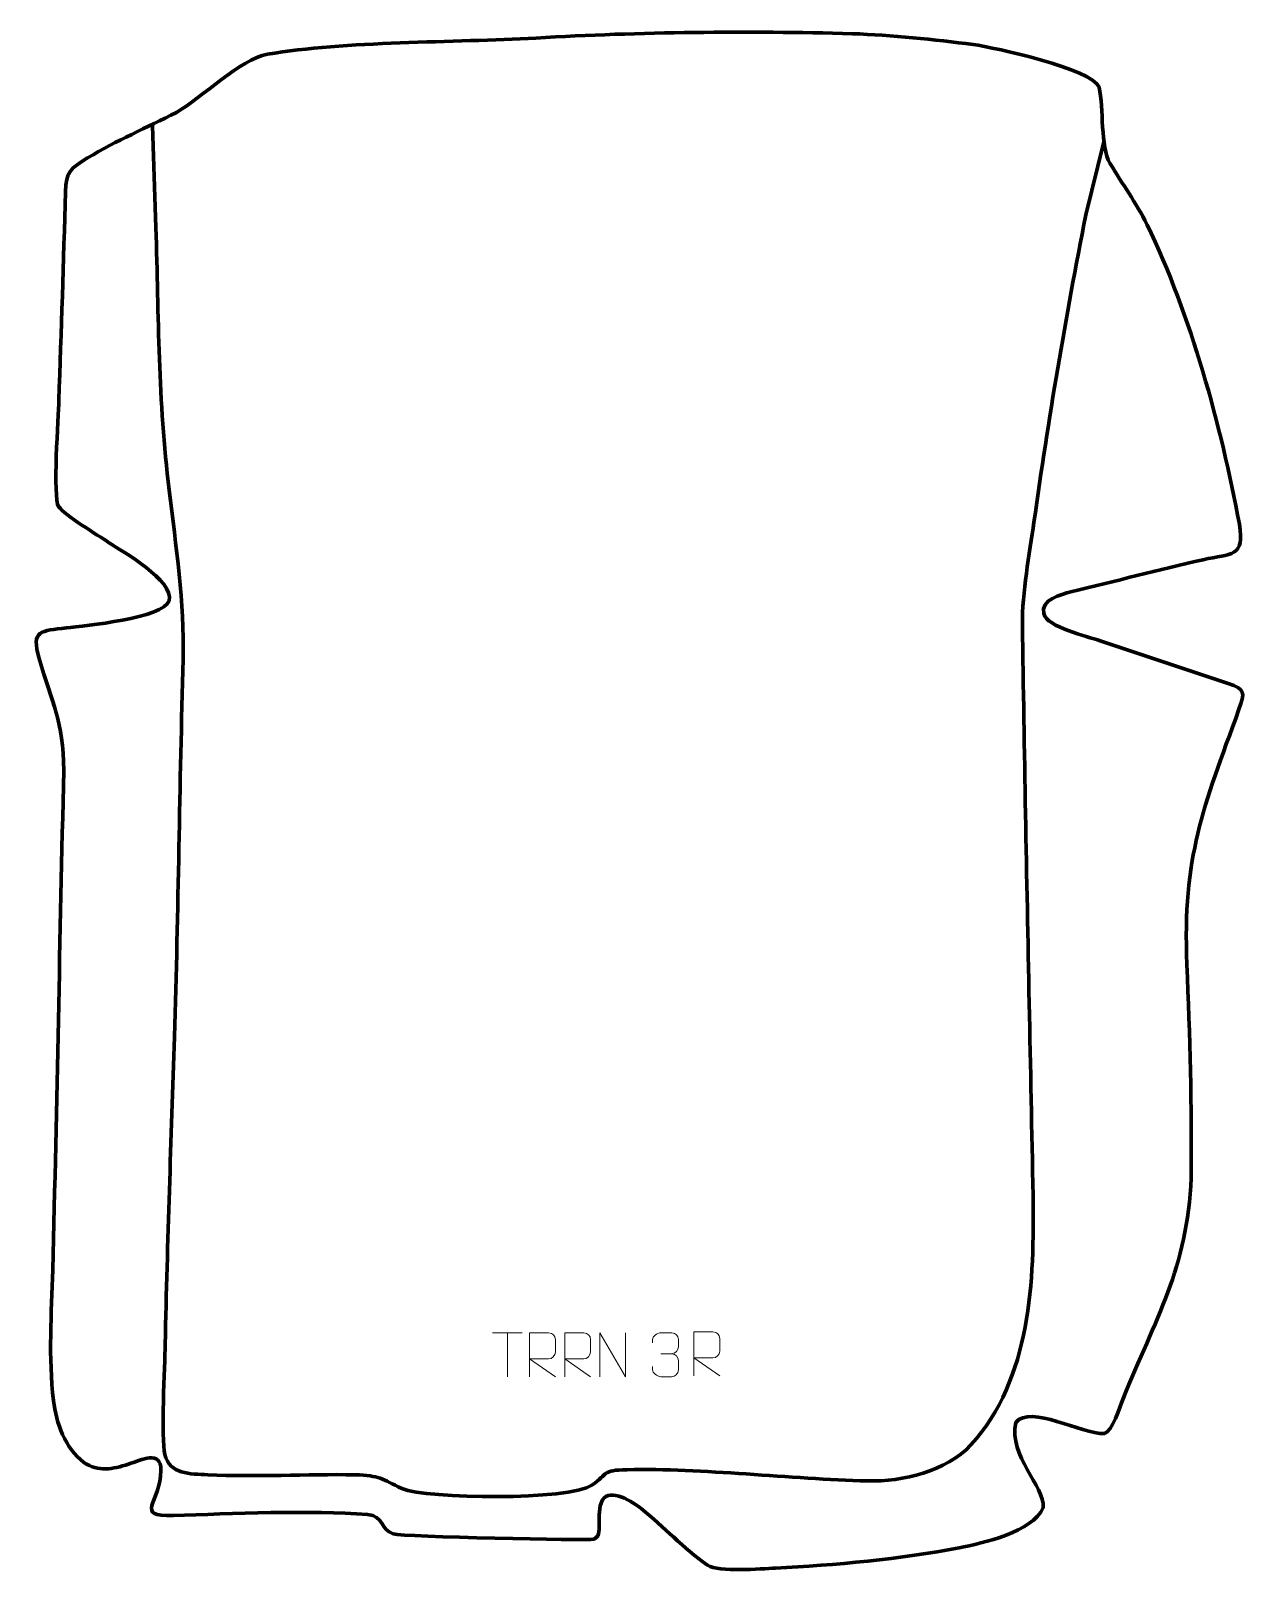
# Model space of a CAD drawing. Header units: millimetres. Extents: x -327 to 364, y -372 to 506.
import ezdxf

# ---------------------------------------------------------------- set-up
doc = ezdxf.new("R2010")
doc.units = ezdxf.units.MM
doc.header["$MEASUREMENT"] = 0
for name, color, linetype in [('layer 1', 7, 'Continuous'), ('layer 2', 7, 'Continuous'), ('layer 3', 7, 'Continuous')]:
    doc.layers.add(name, color=color, linetype=linetype)

msp = doc.modelspace()

# ---------------------------------------------------------------- linework, layer by layer
at = {"layer": 'layer 1', "color": 250, "lineweight": 9}
for points in [[(-64.4906, -235.7373), (-64.4906, -235.7373), (-47.5034, -235.7373), (-47.5034, -235.7373)], [(-55.9968, -260.6673), (-55.9968, -260.6673), (-55.9968, -235.7138), (-55.9968, -235.7138)], [(31.3481, -247.6433), (31.3481, -247.6433), (37.5445, -247.6433), (37.5445, -247.6433)]]:
    msp.add_open_spline(points, degree=3, dxfattribs=at)
for points, knots in [([(-43.3291, -260.6673), (-43.3291, -260.6673), (-43.3291, -235.7138), (-43.3291, -235.7138), (-43.3291, -235.7138), (-39.7343, -235.7138), (-36.1388, -235.7138), (-32.5436, -235.7138), (-32.5436, -235.7138), (-30.2183, -235.7515), (-28.661, -237.2415), (-28.6651, -239.6079), (-28.6651, -239.6079), (-28.6655, -241.6434), (-28.6655, -244.7028), (-28.6651, -246.7388), (-28.6651, -246.7388), (-28.6716, -248.6143), (-30.4839, -250.5561), (-32.4934, -250.5752), (-32.4934, -250.5752), (-32.4934, -250.5752), (-43.3291, -250.5752), (-43.3291, -250.5752), (-43.3291, -250.5752), (-43.3291, -250.5752), (-28.6744, -260.6673), (-28.6744, -260.6673)], [0, 0, 0, 0, 0.125, 0.125, 0.125, 0.125, 0.25, 0.25, 0.25, 0.25, 0.375, 0.375, 0.375, 0.375, 0.5, 0.5, 0.5, 0.5, 0.625, 0.625, 0.625, 0.625, 0.75, 0.75, 0.75, 0.75, 1, 1, 1, 1]), ([(-23.3291, -260.6673), (-23.3291, -260.6673), (-23.3291, -235.7138), (-23.3291, -235.7138), (-23.3291, -235.7138), (-19.7343, -235.7138), (-16.1388, -235.7138), (-12.5436, -235.7138), (-12.5436, -235.7138), (-10.2183, -235.7515), (-8.661, -237.2415), (-8.6651, -239.6079), (-8.6651, -239.6079), (-8.6655, -241.6434), (-8.6655, -244.7028), (-8.6651, -246.7388), (-8.6651, -246.7388), (-8.6716, -248.6143), (-10.4839, -250.5561), (-12.4934, -250.5752), (-12.4934, -250.5752), (-12.4934, -250.5752), (-23.3291, -250.5752), (-23.3291, -250.5752), (-23.3291, -250.5752), (-23.3291, -250.5752), (-8.6744, -260.6673), (-8.6744, -260.6673)], [0, 0, 0, 0, 0.125, 0.125, 0.125, 0.125, 0.25, 0.25, 0.25, 0.25, 0.375, 0.375, 0.375, 0.375, 0.5, 0.5, 0.5, 0.5, 0.625, 0.625, 0.625, 0.625, 0.75, 0.75, 0.75, 0.75, 1, 1, 1, 1]), ([(-3.3244, -260.6673), (-3.3244, -260.6673), (-3.3244, -235.7138), (-3.3244, -235.7138), (-3.3244, -235.7138), (-3.3244, -235.7138), (11.3304, -260.6673), (11.3304, -260.6673), (11.3304, -260.6673), (11.3304, -260.6673), (11.3304, -235.7138), (11.3304, -235.7138)], [0, 0, 0, 0, 0.25, 0.25, 0.25, 0.25, 0.5, 0.5, 0.5, 0.5, 1, 1, 1, 1]), ([(26.6384, -241.3981), (26.6384, -241.3981), (26.6384, -239.5409), (26.6384, -239.5409), (26.6384, -239.5409), (26.6241, -237.799), (29.2886, -235.6809), (31.3477, -235.7036), (31.3477, -235.7036), (33.4118, -235.7036), (35.4758, -235.7036), (37.5395, -235.7036), (37.5395, -235.7036), (39.734, -235.6948), (41.3323, -237.5416), (41.3767, -239.4537), (41.3767, -239.4537), (41.3763, -240.8888), (41.3763, -242.3239), (41.3767, -243.7594), (41.3767, -243.7594), (41.3281, -245.4129), (39.7255, -247.6429), (37.5272, -247.6329), (37.5272, -247.6329), (39.7309, -247.6441), (41.3389, -249.4473), (41.3929, -251.5068), (41.3929, -251.5068), (41.3925, -253.2915), (41.3925, -255.0762), (41.3929, -256.8613), (41.3929, -256.8613), (41.403, -258.9227), (39.3481, -260.6858), (37.5272, -260.6777), (37.5272, -260.6777), (35.4619, -260.6774), (33.3967, -260.6774), (31.3311, -260.6777), (31.3311, -260.6777), (29.1625, -260.6662), (26.6315, -258.266), (26.6129, -256.8042), (26.6129, -256.8042), (26.6129, -256.8042), (26.6129, -254.8956), (26.6129, -254.8956)], [0, 0, 0, 0, 0.07692308, 0.07692308, 0.07692308, 0.07692308, 0.15384615, 0.15384615, 0.15384615, 0.15384615, 0.23076923, 0.23076923, 0.23076923, 0.23076923, 0.30769231, 0.30769231, 0.30769231, 0.30769231, 0.38461538, 0.38461538, 0.38461538, 0.38461538, 0.46153846, 0.46153846, 0.46153846, 0.46153846, 0.53846154, 0.53846154, 0.53846154, 0.53846154, 0.61538462, 0.61538462, 0.61538462, 0.61538462, 0.69230769, 0.69230769, 0.69230769, 0.69230769, 0.76923077, 0.76923077, 0.76923077, 0.76923077, 0.84615385, 0.84615385, 0.84615385, 0.84615385, 1, 1, 1, 1]), ([(50.2124, -260.12), (50.2124, -260.12), (50.2124, -235.1665), (50.2124, -235.1665), (50.2124, -235.1665), (53.8072, -235.1665), (57.4027, -235.1665), (60.9979, -235.1665), (60.9979, -235.1665), (63.3232, -235.2042), (64.8805, -236.6942), (64.8764, -239.0606), (64.8764, -239.0606), (64.876, -241.0961), (64.876, -244.1555), (64.8764, -246.1915), (64.8764, -246.1915), (64.8699, -248.067), (63.0576, -250.0088), (61.0481, -250.0279), (61.0481, -250.0279), (61.0481, -250.0279), (50.2124, -250.0279), (50.2124, -250.0279), (50.2124, -250.0279), (50.2124, -250.0279), (64.8671, -260.12), (64.8671, -260.12)], [0, 0, 0, 0, 0.125, 0.125, 0.125, 0.125, 0.25, 0.25, 0.25, 0.25, 0.375, 0.375, 0.375, 0.375, 0.5, 0.5, 0.5, 0.5, 0.625, 0.625, 0.625, 0.625, 0.75, 0.75, 0.75, 0.75, 1, 1, 1, 1])]:
    msp.add_open_spline(points, degree=3, knots=knots, dxfattribs=at)
at = {"layer": 'layer 2', "color": 142, "lineweight": 158}
msp.add_open_spline([(-257.8981, 451.7281), (-257.8981, 451.7281), (-255.9853, 393.8037), (-255.9853, 393.8037), (-255.9853, 393.8037), (-254.5467, 342.8857), (-254.6897, 295.1602), (-248.5234, 244.2811), (-248.5234, 244.2811), (-244.6471, 212.2974), (-239.8513, 180.3321), (-240.4851, 148.0251), (-240.4851, 148.0251), (-242.6516, 76.341), (-243.1799, 4.6669), (-245.477, -67.0809), (-245.477, -67.0809), (-247.3264, -125.4029), (-249.5647, -183.8051), (-250.7316, -242.1395), (-250.7316, -242.1395), (-250.9931, -254.3101), (-253.1895, -296.0094), (-250.964, -304.9157), (-250.964, -304.9157), (-248.0535, -316.5634), (-236.6129, -315.9864), (-226.4792, -316.4938), (-226.4792, -316.4938), (-199.4806, -317.8458), (-170.1864, -316.0993), (-142.7322, -316.5335), (-142.7322, -316.5335), (-128.3456, -317.0156), (-127.7151, -318.8378), (-115.9821, -324.338), (-115.9821, -324.338), (-102.1298, -330.4324), (-20.6354, -331.2128), (-7.8677, -322.4517), (-7.8677, -322.4517), (1.9145, -315.7393), (-2.7128, -313.9498), (12.205, -313.6432), (12.205, -313.6432), (54.5393, -312.7729), (105.1032, -318.9198), (149.0539, -320.0205), (149.0539, -320.0205), (169.4409, -320.531), (193.4209, -314.6746), (207.8889, -299.509), (207.8889, -299.509), (242.0158, -262.3123), (244.0534, -205.2665), (243.2232, -157.532), (243.2232, -157.532), (242.5598, -121.0468), (241.7624, -84.5368), (241.0407, -48.049), (241.0407, -48.049), (239.605, 23.8896), (238.1959, 95.8275), (237.178, 167.7734), (237.178, 167.7734), (236.9289, 185.4811), (241.2239, 208.0946), (243.7529, 226.0619), (243.7529, 226.0619), (252.0357, 284.9062), (261.7516, 342.6335), (273.2245, 400.9154), (273.2245, 400.9154), (273.2245, 400.9154), (283.5784, 442.5694), (283.5784, 442.5694)], degree=3, knots=[0, 0, 0, 0, 0.05, 0.05, 0.05, 0.05, 0.1, 0.1, 0.1, 0.1, 0.15, 0.15, 0.15, 0.15, 0.2, 0.2, 0.2, 0.2, 0.25, 0.25, 0.25, 0.25, 0.3, 0.3, 0.3, 0.3, 0.35, 0.35, 0.35, 0.35, 0.4, 0.4, 0.4, 0.4, 0.45, 0.45, 0.45, 0.45, 0.5, 0.5, 0.5, 0.5, 0.55, 0.55, 0.55, 0.55, 0.6, 0.6, 0.6, 0.6, 0.65, 0.65, 0.65, 0.65, 0.7, 0.7, 0.7, 0.7, 0.75, 0.75, 0.75, 0.75, 0.8, 0.8, 0.8, 0.8, 0.85, 0.85, 0.85, 0.85, 0.9, 0.9, 0.9, 0.9, 1, 1, 1, 1], dxfattribs=at)
at = {"layer": 'layer 3', "color": 242, "lineweight": 158}
msp.add_open_spline([(-311.2536, 295.2308), (-309.9546, 334.9111), (-308.5489, 374.4189), (-307.5377, 414.1207), (-307.5377, 414.1207), (-307.2407, 425.7853), (-304.514, 427.3061), (-294.8928, 433.38), (-294.8928, 433.38), (-278.2775, 443.5792), (-261.3227, 450.4073), (-244.3627, 459.3678), (-244.3627, 459.3678), (-229.3013, 467.9372), (-208.392, 489.5531), (-192.4676, 492.4425), (-192.4676, 492.4425), (-148.7143, 500.0616), (-86.0094, 499.0139), (-39.851, 501.7088), (-39.851, 501.7088), (20.1967, 505.2073), (80.3072, 505.7945), (140.4218, 504.1607), (140.4218, 504.1607), (162.5078, 503.3643), (187.1804, 500.785), (209.1737, 498.029), (209.1737, 498.029), (221.5103, 496.2048), (276.6601, 484.2863), (280.8401, 473.6594), (280.8401, 473.6594), (283.5038, 461.652), (281.4456, 439.6451), (286.9718, 430.4086), (286.9718, 430.4086), (294.4619, 418.0365), (301.4415, 408.6298), (308.205, 395.3756), (308.205, 395.3756), (333.0897, 343.6203), (350.1843, 281.2182), (360.6735, 224.7952), (360.6735, 224.7952), (363.797, 205.9379), (356.1461, 208.1262), (340.0351, 204.5975), (340.0351, 204.5975), (314.8909, 198.9896), (289.8014, 192.2486), (264.6883, 186.2397), (264.6883, 186.2397), (259.2565, 184.94), (247.3597, 181.791), (249.2853, 173.8886), (249.2853, 173.8886), (251.1525, 166.2256), (273.9556, 160.9165), (281.3981, 158.4166), (281.3981, 158.4166), (305.6533, 150.2735), (329.9076, 142.1105), (354.2273, 134.1658), (354.2273, 134.1658), (363.9561, 130.9876), (363.8587, 128.8828), (360.4408, 119.3928), (360.4408, 119.3928), (340.1498, 63.6461), (328.2055, 35.2189), (330.8193, -25.8863), (330.8193, -25.8863), (332.4685, -66.2059), (333.7457, -107.0585), (333.1859, -147.4021), (333.1859, -147.4021), (331.2142, -198.9698), (312.7376, -227.6071), (294.3874, -273.629), (294.3874, -273.629), (292.7807, -277.7713), (288.1953, -292.0239), (283.8544, -293.0719), (283.8544, -293.0719), (270.8326, -293.501), (241.6422, -276.2015), (233.4583, -286.8201), (233.4583, -286.8201), (229.1146, -306.2207), (249.9153, -322.6922), (249.0227, -335.2574), (249.0227, -335.2574), (242.8749, -349.1801), (215.0149, -355.3529), (201.103, -358.2), (201.103, -358.2), (168.44, -364.4161), (129.9824, -368.0928), (96.6744, -369.693), (96.6744, -369.693), (88.1962, -370.1162), (64.5498, -372.0055), (57.9338, -368.0332), (57.9338, -368.0332), (43.7527, -358.0294), (33.3601, -346.4127), (20.1812, -335.767), (20.1812, -335.767), (15.8556, -332.2727), (2.3688, -323.3717), (-1.9339, -331.1724), (-1.9339, -331.1724), (-6.0845, -338.6973), (-0.8618, -351.7569), (-6.957, -353.2193), (-6.957, -353.2193), (-10.2825, -354.0172), (-115.2394, -351.9491), (-120.9925, -350.1676), (-120.9925, -350.1676), (-127.8723, -348.0374), (-126.3963, -339.8541), (-135.5663, -339.1343), (-135.5663, -339.1343), (-167.881, -336.5976), (-213.3795, -338.6985), (-246.083, -339.7518), (-246.083, -339.7518), (-268.9653, -340.5115), (-253.3874, -332.339), (-253.1614, -314.0476), (-253.1614, -314.0476), (-253.0144, -302.1618), (-264.4089, -308.1749), (-271.657, -310.4811), (-271.657, -310.4811), (-280.7383, -313.3705), (-288.6538, -315.1623), (-297.0157, -309.468), (-297.0157, -309.468), (-307.8402, -301.1403), (-312.7139, -287.405), (-314.2954, -274.334), (-314.2954, -274.334), (-317.2766, -249.692), (-315.4774, -224.5977), (-314.7856, -199.8582), (-314.7856, -199.8582), (-312.2509, -105.0777), (-310.7868, -10.272), (-308.4661, 84.514), (-308.4661, 84.514), (-308.701, 112.9356), (-315.105, 122.6807), (-322.4827, 148.3104), (-322.4827, 148.3104), (-327.2181, 164.761), (-321.5285, 164.0073), (-306.8932, 165.751), (-306.8932, 165.751), (-296.5713, 166.9524), (-251.746, 171.2488), (-248.5117, 181.1989), (-248.5117, 181.1989), (-245.9672, 193.1013), (-274.2087, 208.5939), (-282.9307, 214.45), (-282.9307, 214.45), (-288.8136, 218.3703), (-308.2333, 230.1561), (-311.3942, 234.8079), (-311.3942, 234.8079), (-314.8255, 239.8576), (-311.532, 286.5479), (-311.2536, 295.2308)], degree=3, knots=[0, 0, 0, 0, 0.02222222, 0.02222222, 0.02222222, 0.02222222, 0.04444444, 0.04444444, 0.04444444, 0.04444444, 0.06666667, 0.06666667, 0.06666667, 0.06666667, 0.08888889, 0.08888889, 0.08888889, 0.08888889, 0.11111111, 0.11111111, 0.11111111, 0.11111111, 0.13333333, 0.13333333, 0.13333333, 0.13333333, 0.15555556, 0.15555556, 0.15555556, 0.15555556, 0.17777778, 0.17777778, 0.17777778, 0.17777778, 0.2, 0.2, 0.2, 0.2, 0.22222222, 0.22222222, 0.22222222, 0.22222222, 0.24444444, 0.24444444, 0.24444444, 0.24444444, 0.26666667, 0.26666667, 0.26666667, 0.26666667, 0.28888889, 0.28888889, 0.28888889, 0.28888889, 0.31111111, 0.31111111, 0.31111111, 0.31111111, 0.33333333, 0.33333333, 0.33333333, 0.33333333, 0.35555556, 0.35555556, 0.35555556, 0.35555556, 0.37777778, 0.37777778, 0.37777778, 0.37777778, 0.4, 0.4, 0.4, 0.4, 0.42222222, 0.42222222, 0.42222222, 0.42222222, 0.44444444, 0.44444444, 0.44444444, 0.44444444, 0.46666667, 0.46666667, 0.46666667, 0.46666667, 0.48888889, 0.48888889, 0.48888889, 0.48888889, 0.51111111, 0.51111111, 0.51111111, 0.51111111, 0.53333333, 0.53333333, 0.53333333, 0.53333333, 0.55555556, 0.55555556, 0.55555556, 0.55555556, 0.57777778, 0.57777778, 0.57777778, 0.57777778, 0.6, 0.6, 0.6, 0.6, 0.62222222, 0.62222222, 0.62222222, 0.62222222, 0.64444444, 0.64444444, 0.64444444, 0.64444444, 0.66666667, 0.66666667, 0.66666667, 0.66666667, 0.68888889, 0.68888889, 0.68888889, 0.68888889, 0.71111111, 0.71111111, 0.71111111, 0.71111111, 0.73333333, 0.73333333, 0.73333333, 0.73333333, 0.75555556, 0.75555556, 0.75555556, 0.75555556, 0.77777778, 0.77777778, 0.77777778, 0.77777778, 0.8, 0.8, 0.8, 0.8, 0.82222222, 0.82222222, 0.82222222, 0.82222222, 0.84444444, 0.84444444, 0.84444444, 0.84444444, 0.86666667, 0.86666667, 0.86666667, 0.86666667, 0.88888889, 0.88888889, 0.88888889, 0.88888889, 0.91111111, 0.91111111, 0.91111111, 0.91111111, 0.93333333, 0.93333333, 0.93333333, 0.93333333, 0.95555556, 0.95555556, 0.95555556, 0.95555556, 1, 1, 1, 1], dxfattribs=at)

doc.saveas('drawing.dxf')
